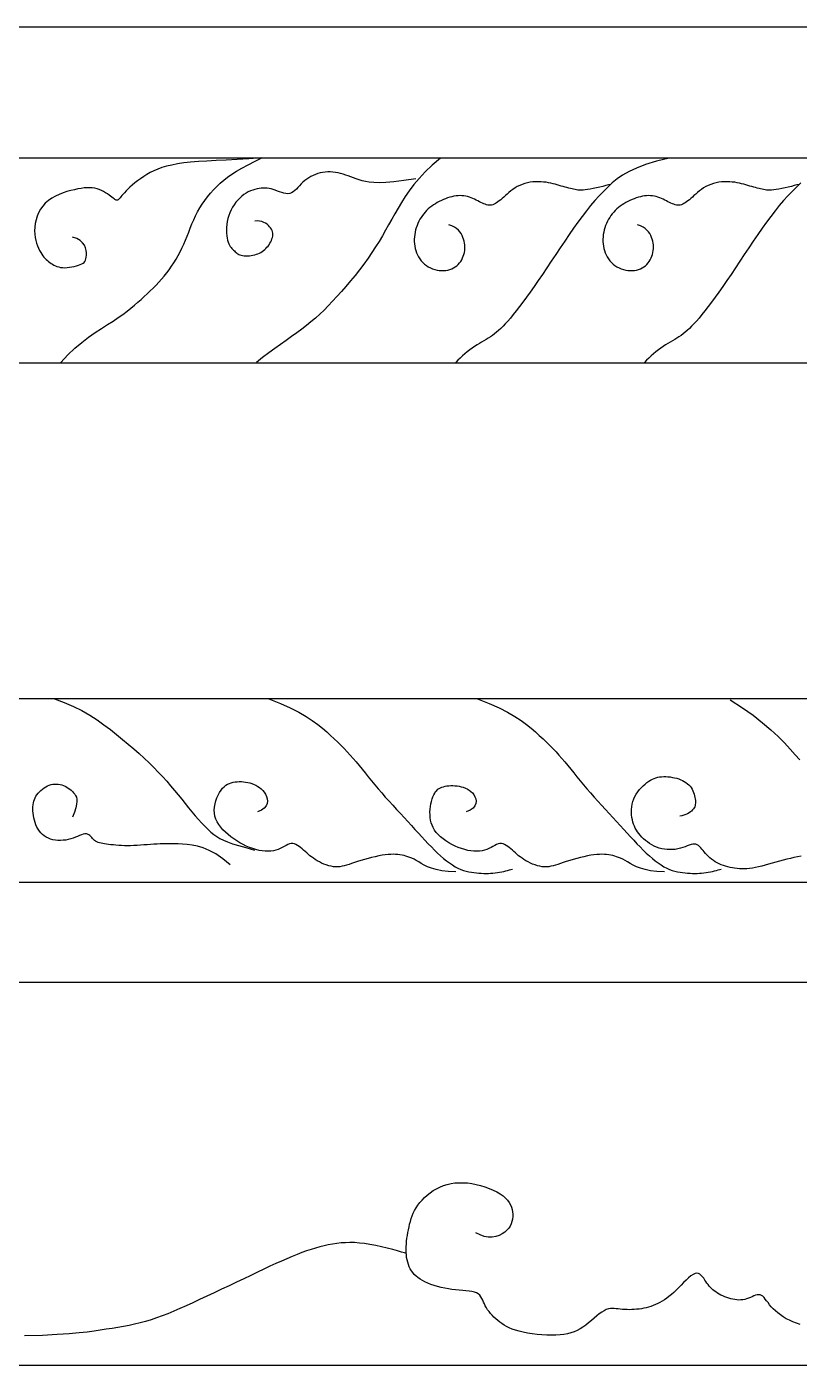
# Model space of a CAD drawing. Extents: x 1487 to 2387, y 1072 to 1421.
# Drawn here: x 1937 to 2138.2, y 1072.3 to 1420.9 of the extents above; entities that cross this region are included whole.
import ezdxf

# ---------------------------------------------------------------- set-up
doc = ezdxf.new("R2010")
doc.units = 0
doc.header["$LTSCALE"] = 100
doc.header["$MEASUREMENT"] = 0
doc.layers.add('4', color=4, linetype='CONTINUOUS')
doc.layers.add('7', color=7, linetype='CONTINUOUS')

msp = doc.modelspace()

# ---------------------------------------------------------------- linework, layer by layer
at = {"layer": '4'}
for p, q in [((1516.87, 1420.91), (2357.22, 1420.91)), ((1516.87, 1386.73), (2357.22, 1386.73)), ((1581.2, 1333.41), (2292.89, 1333.41)), ((1581.2, 1245.9), (2292.89, 1245.9)), ((1530.56, 1198.12), (2343.53, 1198.12)), ((1486.76, 1172.07), (2387.33, 1172.07)), ((1486.76, 1072.26), (2387.33, 1072.26))]:
    msp.add_line(p, q, dxfattribs=at)
for points in [[(2138.38, 1082.91), (2137.42, 1083.21), (2136.5, 1083.56), (2135.62, 1083.96), (2134.79, 1084.39), (2134.01, 1084.86), (2133.28, 1085.36), (2132.6, 1085.87), (2131.98, 1086.41), (2131.41, 1086.95), (2130.9, 1087.49), (2130.45, 1088.03), (2130.04, 1088.56), (2129.67, 1089.05), (2129.33, 1089.5), (2129, 1089.89), (2128.67, 1090.21), (2128.34, 1090.45), (2128, 1090.6), (2127.63, 1090.64), (2127.23, 1090.59), (2126.82, 1090.48), (2126.38, 1090.31), (2125.92, 1090.11), (2125.45, 1089.9), (2124.97, 1089.7), (2124.48, 1089.52), (2123.97, 1089.39), (2123.47, 1089.3), (2122.95, 1089.26), (2122.43, 1089.25), (2121.91, 1089.28), (2121.39, 1089.34), (2120.86, 1089.44), (2120.33, 1089.56), (2119.8, 1089.72), (2119.28, 1089.89), (2118.76, 1090.09), (2118.26, 1090.31), (2117.77, 1090.55), (2117.3, 1090.8), (2116.85, 1091.07), (2116.44, 1091.34), (2116.05, 1091.63), (2115.68, 1091.92), (2115.35, 1092.23), (2115.03, 1092.55), (2114.72, 1092.89), (2114.43, 1093.25), (2114.15, 1093.63), (2113.87, 1094.04), (2113.59, 1094.46), (2113.3, 1094.9), (2113, 1095.3), (2112.67, 1095.67), (2112.33, 1095.95), (2111.94, 1096.15), (2111.52, 1096.22), (2111.05, 1096.14), (2110.53, 1095.9), (2109.96, 1095.52), (2109.36, 1095.02), (2108.73, 1094.44), (2108.08, 1093.8), (2107.42, 1093.13), (2106.76, 1092.46), (2106.12, 1091.81), (2105.48, 1091.21), (2104.87, 1090.67), (2104.26, 1090.17), (2103.67, 1089.72), (2103.08, 1089.31), (2102.49, 1088.94), (2101.91, 1088.61), (2101.32, 1088.31), (2100.73, 1088.04), (2100.14, 1087.8), (2099.54, 1087.59), (2098.93, 1087.4), (2098.32, 1087.24), (2097.7, 1087.11), (2097.08, 1086.99), (2096.46, 1086.9), (2095.82, 1086.83), (2095.19, 1086.78), (2094.56, 1086.75), (2093.94, 1086.73), (2093.33, 1086.74), (2092.73, 1086.76), (2092.15, 1086.79), (2091.59, 1086.85), (2091.05, 1086.91), (2090.53, 1086.98), (2090.02, 1087.03), (2089.52, 1087.04), (2089.01, 1087.01), (2088.48, 1086.92), (2087.94, 1086.74), (2087.37, 1086.47), (2086.76, 1086.09), (2086.12, 1085.63), (2085.46, 1085.09), (2084.77, 1084.52), (2084.06, 1083.92), (2083.33, 1083.32), (2082.6, 1082.74), (2081.85, 1082.2), (2081.09, 1081.73), (2080.32, 1081.32), (2079.53, 1080.97), (2078.7, 1080.68), (2077.82, 1080.45), (2076.89, 1080.28), (2075.89, 1080.16), (2074.82, 1080.09), (2073.66, 1080.08), (2072.44, 1080.11), (2071.19, 1080.18), (2069.93, 1080.3), (2068.67, 1080.46), (2067.46, 1080.65), (2066.31, 1080.87), (2065.24, 1081.12), (2064.28, 1081.39), (2063.42, 1081.69), (2062.64, 1082.02), (2061.95, 1082.36), (2061.31, 1082.73), (2060.73, 1083.11), (2060.18, 1083.51), (2059.67, 1083.93), (2059.17, 1084.36), (2058.69, 1084.81), (2058.23, 1085.27), (2057.8, 1085.74), (2057.4, 1086.22), (2057.03, 1086.71), (2056.71, 1087.21), (2056.42, 1087.71), (2056.18, 1088.22), (2055.96, 1088.72), (2055.75, 1089.21), (2055.53, 1089.68), (2055.28, 1090.11), (2054.98, 1090.5), (2054.61, 1090.84), (2054.15, 1091.12), (2053.59, 1091.33), (2052.94, 1091.48), (2052.2, 1091.59), (2051.4, 1091.67), (2050.55, 1091.74), (2049.64, 1091.8), (2048.71, 1091.88), (2047.76, 1091.98), (2046.81, 1092.12), (2045.86, 1092.3), (2044.92, 1092.51), (2044, 1092.76), (2043.12, 1093.03), (2042.27, 1093.33), (2041.47, 1093.65), (2040.73, 1093.98), (2040.05, 1094.33), (2039.44, 1094.7), (2038.88, 1095.09), (2038.39, 1095.5), (2037.94, 1095.93), (2037.54, 1096.39), (2037.2, 1096.87), (2036.89, 1097.39), (2036.63, 1097.93), (2036.4, 1098.5), (2036.22, 1099.1), (2036.07, 1099.72), (2035.95, 1100.36), (2035.87, 1101.03), (2035.82, 1101.71), (2035.81, 1102.41), (2035.82, 1103.13), (2035.87, 1103.86), (2035.93, 1104.59), (2036.03, 1105.34), (2036.14, 1106.08), (2036.27, 1106.83), (2036.41, 1107.57), (2036.57, 1108.3), (2036.73, 1109.03), (2036.92, 1109.74), (2037.13, 1110.45), (2037.38, 1111.15), (2037.66, 1111.85), (2038, 1112.54), (2038.39, 1113.24), (2038.84, 1113.92), (2039.36, 1114.61), (2039.95, 1115.29), (2040.6, 1115.95), (2041.31, 1116.59), (2042.07, 1117.19), (2042.88, 1117.74), (2043.73, 1118.24), (2044.63, 1118.68), (2045.56, 1119.05), (2046.52, 1119.35), (2047.52, 1119.57), (2048.54, 1119.73), (2049.6, 1119.81), (2050.68, 1119.81), (2051.78, 1119.74), (2052.9, 1119.6), (2054.05, 1119.38), (2055.19, 1119.09), (2056.32, 1118.74), (2057.42, 1118.34), (2058.46, 1117.9), (2059.42, 1117.41), (2060.3, 1116.89), (2061.07, 1116.36), (2061.72, 1115.8), (2062.25, 1115.23), (2062.68, 1114.65), (2063.01, 1114.06), (2063.25, 1113.46), (2063.42, 1112.85), (2063.52, 1112.23), (2063.56, 1111.6), (2063.56, 1110.97), (2063.5, 1110.34), (2063.38, 1109.72), (2063.18, 1109.11), (2062.91, 1108.52), (2062.54, 1107.96), (2062.08, 1107.42), (2061.51, 1106.93), (2060.82, 1106.48), (2060.03, 1106.09), (2059.16, 1105.81), (2058.21, 1105.65), (2057.21, 1105.64), (2056.16, 1105.81), (2055.08, 1106.19), (2053.99, 1106.79)], [(2035.85, 1101.4), (2035.4, 1101.53), (2034.63, 1101.75), (2033.58, 1102.05), (2032.32, 1102.39), (2030.92, 1102.75), (2029.42, 1103.12), (2027.89, 1103.45), (2026.4, 1103.74), (2024.98, 1103.95), (2023.64, 1104.1), (2022.37, 1104.19), (2021.16, 1104.21), (2020, 1104.18), (2018.86, 1104.11), (2017.75, 1103.98), (2016.66, 1103.82), (2015.56, 1103.62), (2014.46, 1103.38), (2013.34, 1103.11), (2012.21, 1102.79), (2011.06, 1102.44), (2009.88, 1102.04), (2008.66, 1101.6), (2007.41, 1101.12), (2006.1, 1100.59), (2004.75, 1100.01), (2003.35, 1099.39), (2001.88, 1098.73), (2000.35, 1098.03), (1998.76, 1097.28), (1997.09, 1096.49), (1995.34, 1095.66), (1993.52, 1094.79), (1991.64, 1093.89), (1989.71, 1092.97), (1987.77, 1092.05), (1985.84, 1091.13), (1983.92, 1090.23), (1982.05, 1089.36), (1980.25, 1088.52), (1978.52, 1087.74), (1976.88, 1087), (1975.29, 1086.32), (1973.76, 1085.69), (1972.28, 1085.1), (1970.82, 1084.57), (1969.39, 1084.09), (1967.97, 1083.66), (1966.55, 1083.28), (1965.12, 1082.94), (1963.68, 1082.64), (1962.23, 1082.36), (1960.76, 1082.11), (1959.26, 1081.87), (1957.74, 1081.64), (1956.17, 1081.4), (1954.55, 1081.16), (1952.75, 1080.91), (1950.64, 1080.67), (1948.08, 1080.44), (1944.95, 1080.23), (1941.11, 1080.04), (1936.42, 1079.88)]]:
    msp.add_lwpolyline(points, dxfattribs=at)
at = {"layer": '7'}
for points in [[(1998.24, 1386.73), (1994.9, 1386.52), (1991.81, 1386.35), (1988.96, 1386.2), (1986.33, 1386.07), (1983.92, 1385.94), (1981.72, 1385.79), (1979.71, 1385.63), (1977.9, 1385.43), (1976.26, 1385.19), (1974.79, 1384.9), (1973.46, 1384.58), (1972.25, 1384.21), (1971.16, 1383.81), (1970.15, 1383.38), (1969.21, 1382.91), (1968.33, 1382.41), (1967.48, 1381.88), (1966.67, 1381.34), (1965.91, 1380.78), (1965.19, 1380.22), (1964.52, 1379.67), (1963.91, 1379.13), (1963.37, 1378.62), (1962.88, 1378.14), (1962.46, 1377.69), (1962.11, 1377.29), (1961.8, 1376.94), (1961.54, 1376.62), (1961.32, 1376.35), (1961.13, 1376.13), (1960.96, 1375.96), (1960.81, 1375.83), (1960.66, 1375.76), (1960.51, 1375.73), (1960.36, 1375.75), (1960.18, 1375.82), (1959.99, 1375.93), (1959.77, 1376.08), (1959.51, 1376.27), (1959.21, 1376.5), (1958.86, 1376.77), (1958.46, 1377.06), (1958.02, 1377.37), (1957.54, 1377.68), (1957.03, 1377.98), (1956.49, 1378.26), (1955.92, 1378.5), (1955.33, 1378.7), (1954.72, 1378.85), (1954.08, 1378.94), (1953.42, 1378.99), (1952.72, 1378.98), (1951.97, 1378.92), (1951.19, 1378.81), (1950.35, 1378.66), (1949.45, 1378.47), (1948.5, 1378.24), (1947.5, 1377.96), (1946.48, 1377.62), (1945.47, 1377.23), (1944.48, 1376.78), (1943.54, 1376.25), (1942.66, 1375.65), (1941.87, 1374.97), (1941.18, 1374.2), (1940.6, 1373.36), (1940.12, 1372.47), (1939.74, 1371.54), (1939.45, 1370.58), (1939.25, 1369.63), (1939.13, 1368.68), (1939.09, 1367.76), (1939.13, 1366.88), (1939.23, 1366.05), (1939.39, 1365.26), (1939.59, 1364.52), (1939.83, 1363.84), (1940.1, 1363.21), (1940.38, 1362.64), (1940.66, 1362.12), (1940.95, 1361.66), (1941.24, 1361.25), (1941.52, 1360.89), (1941.81, 1360.57), (1942.11, 1360.27), (1942.41, 1360.01), (1942.72, 1359.76), (1943.04, 1359.51), (1943.37, 1359.28), (1943.72, 1359.05), (1944.09, 1358.84), (1944.48, 1358.65), (1944.9, 1358.48), (1945.36, 1358.34), (1945.85, 1358.24), (1946.38, 1358.18), (1946.95, 1358.16), (1947.55, 1358.19), (1948.16, 1358.26), (1948.78, 1358.35), (1949.38, 1358.47), (1949.95, 1358.62), (1950.48, 1358.78), (1950.95, 1358.95), (1951.36, 1359.13), (1951.69, 1359.32), (1951.97, 1359.55), (1952.18, 1359.81), (1952.35, 1360.11), (1952.46, 1360.48), (1952.54, 1360.91), (1952.57, 1361.42), (1952.57, 1362.01), (1952.5, 1362.65), (1952.34, 1363.33), (1952.04, 1364), (1951.58, 1364.65), (1950.93, 1365.23), (1950.05, 1365.72), (1948.92, 1366.09)], [(1945.91, 1333.45), (1947.72, 1335.43), (1949.55, 1337.17), (1951.36, 1338.7), (1953.14, 1340.06), (1954.86, 1341.26), (1956.52, 1342.35), (1958.08, 1343.34), (1959.52, 1344.26), (1960.84, 1345.15), (1962.05, 1346), (1963.15, 1346.82), (1964.16, 1347.61), (1965.1, 1348.39), (1965.98, 1349.15), (1966.81, 1349.9), (1967.62, 1350.64), (1968.42, 1351.37), (1969.2, 1352.11), (1969.97, 1352.86), (1970.71, 1353.61), (1971.44, 1354.37), (1972.15, 1355.15), (1972.84, 1355.95), (1973.5, 1356.78), (1974.14, 1357.63), (1974.76, 1358.51), (1975.35, 1359.41), (1975.91, 1360.34), (1976.45, 1361.3), (1976.96, 1362.27), (1977.45, 1363.27), (1977.91, 1364.29), (1978.35, 1365.32), (1978.78, 1366.37), (1979.2, 1367.43), (1979.62, 1368.49), (1980.05, 1369.56), (1980.51, 1370.61), (1980.99, 1371.66), (1981.52, 1372.7), (1982.1, 1373.71), (1982.72, 1374.71), (1983.39, 1375.68), (1984.11, 1376.63), (1984.87, 1377.55), (1985.68, 1378.45), (1986.52, 1379.31), (1987.4, 1380.14), (1988.33, 1380.94), (1989.33, 1381.72), (1990.43, 1382.5), (1991.66, 1383.29), (1993.07, 1384.11), (1994.67, 1384.98), (1996.52, 1385.91), (1998.24, 1386.73)], [(2044.73, 1386.71), (2042.62, 1384.88), (2040.79, 1383.12), (2039.21, 1381.42), (2037.83, 1379.79), (2036.63, 1378.21), (2035.56, 1376.67), (2034.61, 1375.16), (2033.72, 1373.68), (2032.88, 1372.22), (2032.07, 1370.77), (2031.26, 1369.33), (2030.45, 1367.89), (2029.63, 1366.45), (2028.78, 1365.01), (2027.88, 1363.55), (2026.92, 1362.08), (2025.9, 1360.6), (2024.82, 1359.11), (2023.69, 1357.62), (2022.53, 1356.15), (2021.34, 1354.7), (2020.15, 1353.29), (2018.97, 1351.94), (2017.8, 1350.64), (2016.66, 1349.41), (2015.55, 1348.24), (2014.44, 1347.13), (2013.32, 1346.07), (2012.2, 1345.04), (2011.04, 1344.05), (2009.85, 1343.07), (2008.62, 1342.11), (2007.32, 1341.15), (2005.97, 1340.19), (2004.56, 1339.2), (2003.11, 1338.17), (2001.6, 1337.1), (2000.05, 1335.96), (1998.46, 1334.75), (1996.82, 1333.45)], [(2104.3, 1386.7), (2100.98, 1385.87), (2098.17, 1385.01), (2095.82, 1384.12), (2093.85, 1383.21), (2092.18, 1382.26), (2090.75, 1381.27), (2089.49, 1380.24), (2088.32, 1379.16), (2087.18, 1378.03), (2086.06, 1376.85), (2084.96, 1375.62), (2083.86, 1374.32), (2082.76, 1372.95), (2081.66, 1371.52), (2080.54, 1370.02), (2079.41, 1368.45), (2078.26, 1366.8), (2077.1, 1365.09), (2075.93, 1363.34), (2074.76, 1361.58), (2073.59, 1359.83), (2072.45, 1358.1), (2071.32, 1356.41), (2070.23, 1354.8), (2069.17, 1353.26), (2068.15, 1351.82), (2067.17, 1350.46), (2066.24, 1349.2), (2065.35, 1348.02), (2064.51, 1346.94), (2063.72, 1345.95), (2062.98, 1345.05), (2062.29, 1344.25), (2061.64, 1343.53), (2061.04, 1342.88), (2060.46, 1342.31), (2059.91, 1341.79), (2059.37, 1341.33), (2058.83, 1340.9), (2058.3, 1340.51), (2057.76, 1340.15), (2057.2, 1339.8), (2056.64, 1339.47), (2056.06, 1339.13), (2055.48, 1338.79), (2054.88, 1338.44), (2054.28, 1338.06), (2053.65, 1337.66), (2053.02, 1337.22), (2052.39, 1336.75), (2051.75, 1336.25), (2051.12, 1335.73), (2050.5, 1335.18), (2049.9, 1334.62), (2049.32, 1334.03), (2048.78, 1333.44)], [(2038.32, 1381.31), (2035.22, 1380.86), (2032.64, 1380.55), (2030.53, 1380.37), (2028.8, 1380.3), (2027.39, 1380.33), (2026.23, 1380.43), (2025.26, 1380.59), (2024.4, 1380.79), (2023.6, 1381.02), (2022.85, 1381.27), (2022.13, 1381.53), (2021.43, 1381.79), (2020.75, 1382.05), (2020.09, 1382.29), (2019.43, 1382.52), (2018.77, 1382.71), (2018.1, 1382.87), (2017.43, 1382.98), (2016.75, 1383.06), (2016.07, 1383.1), (2015.4, 1383.1), (2014.73, 1383.06), (2014.07, 1382.97), (2013.43, 1382.84), (2012.8, 1382.67), (2012.18, 1382.46), (2011.59, 1382.2), (2011.01, 1381.91), (2010.46, 1381.59), (2009.93, 1381.22), (2009.43, 1380.83), (2008.95, 1380.41), (2008.5, 1379.96), (2008.07, 1379.5), (2007.65, 1379.04), (2007.24, 1378.61), (2006.83, 1378.22), (2006.41, 1377.89), (2005.97, 1377.63), (2005.51, 1377.47), (2005.02, 1377.41), (2004.5, 1377.44), (2003.97, 1377.54), (2003.42, 1377.7), (2002.86, 1377.89), (2002.3, 1378.1), (2001.75, 1378.31), (2001.2, 1378.5), (2000.67, 1378.66), (2000.15, 1378.78), (1999.63, 1378.86), (1999.12, 1378.9), (1998.61, 1378.91), (1998.09, 1378.88), (1997.57, 1378.81), (1997.02, 1378.7), (1996.46, 1378.56), (1995.89, 1378.38), (1995.31, 1378.15), (1994.73, 1377.88), (1994.15, 1377.56), (1993.58, 1377.19), (1993.02, 1376.77), (1992.48, 1376.3), (1991.97, 1375.77), (1991.48, 1375.2), (1991.03, 1374.57), (1990.62, 1373.91), (1990.24, 1373.21), (1989.92, 1372.48), (1989.63, 1371.73), (1989.41, 1370.96), (1989.23, 1370.18), (1989.11, 1369.4), (1989.04, 1368.63), (1989.02, 1367.87), (1989.04, 1367.15), (1989.09, 1366.48), (1989.18, 1365.85), (1989.31, 1365.29), (1989.46, 1364.8), (1989.63, 1364.38), (1989.83, 1364.01), (1990.03, 1363.69), (1990.25, 1363.41), (1990.47, 1363.16), (1990.69, 1362.93), (1990.91, 1362.72), (1991.12, 1362.51), (1991.33, 1362.3), (1991.54, 1362.11), (1991.76, 1361.93), (1992, 1361.76), (1992.26, 1361.61), (1992.55, 1361.48), (1992.88, 1361.38), (1993.25, 1361.31), (1993.66, 1361.26), (1994.09, 1361.24), (1994.55, 1361.25), (1995.01, 1361.28), (1995.48, 1361.34), (1995.94, 1361.42), (1996.39, 1361.52), (1996.82, 1361.64), (1997.22, 1361.79), (1997.61, 1361.96), (1997.98, 1362.15), (1998.33, 1362.36), (1998.67, 1362.6), (1998.99, 1362.86), (1999.3, 1363.15), (1999.59, 1363.46), (1999.87, 1363.8), (2000.13, 1364.15), (2000.36, 1364.51), (2000.57, 1364.89), (2000.75, 1365.26), (2000.89, 1365.64), (2001, 1366.02), (2001.07, 1366.39), (2001.09, 1366.76), (2001.07, 1367.12), (2001.01, 1367.47), (2000.9, 1367.82), (2000.74, 1368.16), (2000.54, 1368.5), (2000.28, 1368.83), (1999.97, 1369.15), (1999.61, 1369.45), (1999.21, 1369.72), (1998.75, 1369.96), (1998.24, 1370.15), (1997.68, 1370.27), (1997.08, 1370.32), (1996.42, 1370.29)], [(2089.06, 1379.84), (2088.47, 1379.7), (2087.78, 1379.53), (2087.02, 1379.34), (2086.21, 1379.15), (2085.38, 1378.96), (2084.56, 1378.79), (2083.77, 1378.63), (2083.05, 1378.51), (2082.42, 1378.42), (2081.87, 1378.37), (2081.38, 1378.35), (2080.94, 1378.36), (2080.54, 1378.39), (2080.16, 1378.44), (2079.79, 1378.51), (2079.41, 1378.59), (2079.01, 1378.69), (2078.59, 1378.79), (2078.15, 1378.9), (2077.7, 1379.01), (2077.22, 1379.14), (2076.73, 1379.27), (2076.22, 1379.41), (2075.7, 1379.56), (2075.17, 1379.71), (2074.62, 1379.87), (2074.06, 1380.02), (2073.48, 1380.16), (2072.88, 1380.28), (2072.27, 1380.39), (2071.62, 1380.47), (2070.96, 1380.53), (2070.27, 1380.55), (2069.57, 1380.53), (2068.85, 1380.48), (2068.13, 1380.39), (2067.42, 1380.25), (2066.72, 1380.08), (2066.04, 1379.86), (2065.38, 1379.59), (2064.76, 1379.28), (2064.17, 1378.94), (2063.61, 1378.56), (2063.08, 1378.16), (2062.58, 1377.76), (2062.11, 1377.35), (2061.66, 1376.94), (2061.24, 1376.56), (2060.84, 1376.19), (2060.45, 1375.86), (2060.08, 1375.55), (2059.73, 1375.28), (2059.39, 1375.04), (2059.05, 1374.84), (2058.73, 1374.68), (2058.4, 1374.55), (2058.07, 1374.48), (2057.75, 1374.44), (2057.41, 1374.44), (2057.08, 1374.48), (2056.74, 1374.55), (2056.39, 1374.66), (2056.03, 1374.79), (2055.66, 1374.96), (2055.28, 1375.14), (2054.88, 1375.35), (2054.48, 1375.56), (2054.06, 1375.78), (2053.63, 1376), (2053.19, 1376.2), (2052.74, 1376.39), (2052.29, 1376.56), (2051.82, 1376.69), (2051.34, 1376.79), (2050.85, 1376.87), (2050.36, 1376.91), (2049.85, 1376.92), (2049.33, 1376.89), (2048.81, 1376.84), (2048.28, 1376.76), (2047.73, 1376.64), (2047.18, 1376.5), (2046.63, 1376.32), (2046.08, 1376.13), (2045.53, 1375.91), (2044.99, 1375.66), (2044.45, 1375.4), (2043.93, 1375.12), (2043.43, 1374.83), (2042.94, 1374.51), (2042.47, 1374.18), (2042.01, 1373.83), (2041.58, 1373.46), (2041.16, 1373.07), (2040.77, 1372.66), (2040.39, 1372.22), (2040.04, 1371.76), (2039.71, 1371.27), (2039.41, 1370.76), (2039.13, 1370.24), (2038.87, 1369.69), (2038.65, 1369.13), (2038.45, 1368.56), (2038.29, 1367.98), (2038.15, 1367.39), (2038.05, 1366.79), (2037.98, 1366.18), (2037.95, 1365.58), (2037.95, 1364.97), (2037.99, 1364.37), (2038.07, 1363.77), (2038.19, 1363.17), (2038.35, 1362.59), (2038.54, 1362.02), (2038.78, 1361.47), (2039.06, 1360.94), (2039.39, 1360.43), (2039.75, 1359.95), (2040.15, 1359.51), (2040.59, 1359.1), (2041.08, 1358.73), (2041.59, 1358.41), (2042.14, 1358.13), (2042.7, 1357.89), (2043.28, 1357.7), (2043.87, 1357.55), (2044.45, 1357.45), (2045.04, 1357.4), (2045.61, 1357.4), (2046.16, 1357.45), (2046.7, 1357.54), (2047.21, 1357.68), (2047.7, 1357.87), (2048.17, 1358.09), (2048.61, 1358.36), (2049.01, 1358.67), (2049.38, 1359.01), (2049.72, 1359.39), (2050.02, 1359.79), (2050.28, 1360.22), (2050.51, 1360.68), (2050.71, 1361.14), (2050.86, 1361.62), (2050.98, 1362.11), (2051.06, 1362.6), (2051.11, 1363.09), (2051.11, 1363.58), (2051.08, 1364.08), (2051.02, 1364.57), (2050.91, 1365.07), (2050.77, 1365.57), (2050.6, 1366.06), (2050.38, 1366.55), (2050.12, 1367.04), (2049.81, 1367.5), (2049.42, 1367.94), (2048.95, 1368.35), (2048.4, 1368.71), (2047.74, 1369.02), (2046.97, 1369.28)], [(2138.16, 1379.84), (2137.58, 1379.7), (2136.89, 1379.53), (2136.13, 1379.34), (2135.32, 1379.15), (2134.49, 1378.96), (2133.67, 1378.79), (2132.88, 1378.63), (2132.16, 1378.51), (2131.53, 1378.42), (2130.98, 1378.37), (2130.49, 1378.35), (2130.05, 1378.36), (2129.65, 1378.39), (2129.27, 1378.44), (2128.9, 1378.51), (2128.52, 1378.59), (2128.12, 1378.69), (2127.7, 1378.79), (2127.26, 1378.9), (2126.81, 1379.01), (2126.33, 1379.14), (2125.84, 1379.27), (2125.33, 1379.41), (2124.81, 1379.56), (2124.28, 1379.71), (2123.73, 1379.87), (2123.17, 1380.02), (2122.59, 1380.16), (2121.99, 1380.28), (2121.37, 1380.39), (2120.73, 1380.47), (2120.07, 1380.53), (2119.38, 1380.55), (2118.68, 1380.53), (2117.96, 1380.48), (2117.24, 1380.39), (2116.53, 1380.25), (2115.83, 1380.08), (2115.15, 1379.86), (2114.49, 1379.59), (2113.87, 1379.28), (2113.28, 1378.94), (2112.72, 1378.56), (2112.19, 1378.16), (2111.69, 1377.76), (2111.22, 1377.35), (2110.77, 1376.94), (2110.35, 1376.56), (2109.94, 1376.19), (2109.56, 1375.86), (2109.19, 1375.55), (2108.84, 1375.28), (2108.5, 1375.04), (2108.16, 1374.84), (2107.83, 1374.68), (2107.51, 1374.55), (2107.18, 1374.48), (2106.85, 1374.44), (2106.52, 1374.44), (2106.19, 1374.48), (2105.85, 1374.55), (2105.5, 1374.66), (2105.14, 1374.79), (2104.77, 1374.96), (2104.39, 1375.14), (2103.99, 1375.35), (2103.59, 1375.56), (2103.17, 1375.78), (2102.74, 1376), (2102.3, 1376.2), (2101.85, 1376.39), (2101.39, 1376.56), (2100.93, 1376.69), (2100.45, 1376.79), (2099.96, 1376.87), (2099.47, 1376.91), (2098.96, 1376.92), (2098.44, 1376.89), (2097.92, 1376.84), (2097.39, 1376.76), (2096.84, 1376.64), (2096.29, 1376.5), (2095.74, 1376.32), (2095.19, 1376.13), (2094.64, 1375.91), (2094.1, 1375.66), (2093.56, 1375.4), (2093.04, 1375.12), (2092.54, 1374.83), (2092.05, 1374.51), (2091.58, 1374.18), (2091.12, 1373.83), (2090.69, 1373.46), (2090.27, 1373.07), (2089.88, 1372.66), (2089.5, 1372.22), (2089.15, 1371.76), (2088.82, 1371.27), (2088.52, 1370.76), (2088.24, 1370.24), (2087.98, 1369.69), (2087.76, 1369.13), (2087.56, 1368.56), (2087.4, 1367.98), (2087.26, 1367.39), (2087.16, 1366.79), (2087.09, 1366.18), (2087.06, 1365.58), (2087.06, 1364.97), (2087.1, 1364.37), (2087.18, 1363.77), (2087.3, 1363.17), (2087.45, 1362.59), (2087.65, 1362.02), (2087.89, 1361.47), (2088.17, 1360.94), (2088.49, 1360.43), (2088.86, 1359.95), (2089.26, 1359.51), (2089.7, 1359.1), (2090.18, 1358.73), (2090.7, 1358.41), (2091.25, 1358.13), (2091.81, 1357.89), (2092.39, 1357.7), (2092.98, 1357.55), (2093.56, 1357.45), (2094.15, 1357.4), (2094.71, 1357.4), (2095.27, 1357.45), (2095.81, 1357.54), (2096.32, 1357.68), (2096.81, 1357.87), (2097.28, 1358.09), (2097.72, 1358.36), (2098.12, 1358.67), (2098.49, 1359.01), (2098.83, 1359.39), (2099.13, 1359.79), (2099.39, 1360.22), (2099.62, 1360.68), (2099.82, 1361.14), (2099.97, 1361.62), (2100.09, 1362.11), (2100.17, 1362.6), (2100.22, 1363.09), (2100.22, 1363.58), (2100.19, 1364.08), (2100.13, 1364.57), (2100.02, 1365.07), (2099.88, 1365.57), (2099.71, 1366.06), (2099.49, 1366.55), (2099.23, 1367.04), (2098.91, 1367.5), (2098.53, 1367.94), (2098.06, 1368.35), (2097.51, 1368.71), (2096.85, 1369.02), (2096.08, 1369.28)], [(2138.59, 1380.24), (2137.42, 1379.16), (2136.29, 1378.03), (2135.17, 1376.85), (2134.07, 1375.62), (2132.97, 1374.32), (2131.87, 1372.95), (2130.77, 1371.52), (2129.65, 1370.02), (2128.52, 1368.45), (2127.37, 1366.8), (2126.21, 1365.09), (2125.04, 1363.34), (2123.87, 1361.58), (2122.7, 1359.83), (2121.55, 1358.1), (2120.43, 1356.41), (2119.33, 1354.8), (2118.28, 1353.26), (2117.26, 1351.82), (2116.28, 1350.46), (2115.35, 1349.2), (2114.46, 1348.02), (2113.62, 1346.94), (2112.83, 1345.95), (2112.09, 1345.05), (2111.4, 1344.25), (2110.75, 1343.53), (2110.15, 1342.88), (2109.57, 1342.31), (2109.02, 1341.79), (2108.48, 1341.33), (2107.94, 1340.9), (2107.41, 1340.51), (2106.86, 1340.15), (2106.31, 1339.8), (2105.75, 1339.47), (2105.17, 1339.13), (2104.59, 1338.79), (2103.99, 1338.44), (2103.38, 1338.06), (2102.76, 1337.66), (2102.13, 1337.22), (2101.49, 1336.75), (2100.86, 1336.25), (2100.23, 1335.73), (2099.61, 1335.18), (2099.01, 1334.62), (2098.43, 1334.03), (2097.89, 1333.44)], [(1944.22, 1245.82), (1946.82, 1244.91), (1949.21, 1243.89), (1951.42, 1242.79), (1953.46, 1241.61), (1955.35, 1240.37), (1957.13, 1239.11), (1958.81, 1237.83), (1960.41, 1236.55), (1961.95, 1235.28), (1963.44, 1234.04), (1964.88, 1232.81), (1966.27, 1231.59), (1967.6, 1230.38), (1968.88, 1229.18), (1970.1, 1227.98), (1971.28, 1226.78), (1972.4, 1225.58), (1973.47, 1224.38), (1974.5, 1223.18), (1975.49, 1222), (1976.45, 1220.83), (1977.38, 1219.68), (1978.28, 1218.56), (1979.17, 1217.47), (1980.04, 1216.41), (1980.89, 1215.4), (1981.73, 1214.43), (1982.56, 1213.52), (1983.38, 1212.66), (1984.18, 1211.88), (1984.97, 1211.16), (1985.75, 1210.53), (1986.53, 1209.97), (1987.34, 1209.48), (1988.26, 1209.02), (1989.33, 1208.58), (1990.62, 1208.12), (1992.17, 1207.63), (1994.05, 1207.09), (1996.3, 1206.46)], [(2000.07, 1245.81), (2003.07, 1244.64), (2005.65, 1243.48), (2007.87, 1242.36), (2009.76, 1241.26), (2011.39, 1240.19), (2012.79, 1239.16), (2014.02, 1238.17), (2015.13, 1237.22), (2016.15, 1236.3), (2017.11, 1235.42), (2018.02, 1234.57), (2018.88, 1233.72), (2019.7, 1232.89), (2020.49, 1232.05), (2021.27, 1231.19), (2022.03, 1230.32), (2022.8, 1229.41), (2023.57, 1228.47), (2024.35, 1227.51), (2025.14, 1226.53), (2025.95, 1225.52), (2026.78, 1224.49), (2027.64, 1223.45), (2028.53, 1222.4), (2029.45, 1221.33), (2030.4, 1220.26), (2031.37, 1219.19), (2032.35, 1218.11), (2033.34, 1217.04), (2034.33, 1215.97), (2035.3, 1214.92), (2036.26, 1213.88), (2037.2, 1212.85), (2038.11, 1211.85), (2039, 1210.87), (2039.88, 1209.92), (2040.73, 1209), (2041.57, 1208.11), (2042.39, 1207.26), (2043.21, 1206.45), (2044.01, 1205.68), (2044.8, 1204.95), (2045.58, 1204.28), (2046.35, 1203.65), (2047.11, 1203.09), (2047.86, 1202.57), (2048.59, 1202.12), (2049.32, 1201.74), (2050.04, 1201.42), (2050.74, 1201.15), (2051.44, 1200.95), (2052.12, 1200.78), (2052.8, 1200.66), (2053.46, 1200.57), (2054.11, 1200.5), (2054.76, 1200.45), (2055.39, 1200.42), (2056.01, 1200.39), (2056.62, 1200.38), (2057.23, 1200.38), (2057.82, 1200.4), (2058.41, 1200.44), (2058.99, 1200.49), (2059.57, 1200.57), (2060.14, 1200.66), (2060.7, 1200.77), (2061.24, 1200.89), (2061.75, 1201.02), (2062.24, 1201.15), (2062.7, 1201.27), (2063.11, 1201.38), (2063.47, 1201.47)], [(2054.42, 1245.81), (2057.42, 1244.64), (2060, 1243.48), (2062.22, 1242.36), (2064.11, 1241.26), (2065.74, 1240.19), (2067.14, 1239.16), (2068.37, 1238.17), (2069.48, 1237.22), (2070.5, 1236.3), (2071.46, 1235.42), (2072.37, 1234.57), (2073.23, 1233.72), (2074.05, 1232.89), (2074.84, 1232.05), (2075.62, 1231.19), (2076.38, 1230.32), (2077.15, 1229.41), (2077.92, 1228.47), (2078.69, 1227.51), (2079.49, 1226.53), (2080.3, 1225.52), (2081.13, 1224.49), (2081.98, 1223.45), (2082.87, 1222.4), (2083.8, 1221.33), (2084.75, 1220.26), (2085.72, 1219.19), (2086.7, 1218.11), (2087.69, 1217.04), (2088.67, 1215.97), (2089.65, 1214.92), (2090.61, 1213.88), (2091.55, 1212.85), (2092.46, 1211.85), (2093.35, 1210.87), (2094.22, 1209.92), (2095.08, 1209), (2095.92, 1208.11), (2096.74, 1207.26), (2097.56, 1206.45), (2098.36, 1205.68), (2099.15, 1204.95), (2099.93, 1204.28), (2100.7, 1203.65), (2101.46, 1203.09), (2102.2, 1202.57), (2102.94, 1202.12), (2103.67, 1201.74), (2104.39, 1201.42), (2105.09, 1201.15), (2105.79, 1200.95), (2106.47, 1200.78), (2107.15, 1200.66), (2107.81, 1200.57), (2108.46, 1200.5), (2109.1, 1200.45), (2109.74, 1200.42), (2110.36, 1200.39), (2110.97, 1200.38), (2111.57, 1200.38), (2112.17, 1200.4), (2112.76, 1200.44), (2113.34, 1200.49), (2113.92, 1200.57), (2114.49, 1200.66), (2115.04, 1200.77), (2115.59, 1200.89), (2116.1, 1201.02), (2116.59, 1201.15), (2117.05, 1201.27), (2117.46, 1201.38), (2117.82, 1201.47)], [(2120.19, 1245.56), (2123.38, 1243.53), (2126.18, 1241.56), (2128.63, 1239.64), (2130.78, 1237.8), (2132.67, 1236.03), (2134.33, 1234.35), (2135.81, 1232.77), (2137.14, 1231.3), (2138.36, 1229.93)], [(2048.75, 1200.79), (2046.79, 1200.86), (2045.1, 1201.06), (2043.67, 1201.35), (2042.45, 1201.71), (2041.42, 1202.12), (2040.54, 1202.56), (2039.77, 1202.99), (2039.09, 1203.4), (2038.47, 1203.75), (2037.88, 1204.06), (2037.32, 1204.32), (2036.8, 1204.55), (2036.28, 1204.73), (2035.78, 1204.89), (2035.27, 1205.02), (2034.75, 1205.13), (2034.22, 1205.22), (2033.66, 1205.29), (2033.08, 1205.33), (2032.46, 1205.35), (2031.8, 1205.34), (2031.1, 1205.29), (2030.35, 1205.21), (2029.54, 1205.09), (2028.68, 1204.93), (2027.78, 1204.73), (2026.84, 1204.51), (2025.9, 1204.26), (2024.97, 1204), (2024.06, 1203.73), (2023.19, 1203.47), (2022.37, 1203.21), (2021.63, 1202.96), (2020.95, 1202.73), (2020.32, 1202.53), (2019.72, 1202.36), (2019.15, 1202.22), (2018.59, 1202.13), (2018.04, 1202.07), (2017.47, 1202.08), (2016.88, 1202.13), (2016.27, 1202.24), (2015.65, 1202.39), (2015.03, 1202.58), (2014.41, 1202.81), (2013.81, 1203.07), (2013.23, 1203.36), (2012.67, 1203.66), (2012.15, 1203.98), (2011.66, 1204.31), (2011.2, 1204.65), (2010.76, 1204.99), (2010.33, 1205.35), (2009.92, 1205.7), (2009.52, 1206.06), (2009.13, 1206.41), (2008.73, 1206.76), (2008.33, 1207.1), (2007.93, 1207.4), (2007.53, 1207.67), (2007.13, 1207.9), (2006.72, 1208.06), (2006.3, 1208.14), (2005.88, 1208.15), (2005.45, 1208.06), (2005.01, 1207.9), (2004.55, 1207.68), (2004.08, 1207.42), (2003.58, 1207.15), (2003.05, 1206.87), (2002.48, 1206.62), (2001.88, 1206.41), (2001.24, 1206.26), (2000.55, 1206.16), (1999.84, 1206.13), (1999.09, 1206.15), (1998.32, 1206.23), (1997.52, 1206.37), (1996.71, 1206.57), (1995.88, 1206.83), (1995.04, 1207.14), (1994.2, 1207.5), (1993.36, 1207.91), (1992.53, 1208.36), (1991.71, 1208.86), (1990.92, 1209.38), (1990.16, 1209.94), (1989.44, 1210.52), (1988.76, 1211.13), (1988.13, 1211.76), (1987.56, 1212.41), (1987.06, 1213.08), (1986.64, 1213.78), (1986.3, 1214.5), (1986.05, 1215.25), (1985.91, 1216.03), (1985.87, 1216.84), (1985.92, 1217.65), (1986.06, 1218.47), (1986.27, 1219.27), (1986.55, 1220.04), (1986.87, 1220.77), (1987.23, 1221.44), (1987.62, 1222.03), (1988.02, 1222.54), (1988.44, 1222.96), (1988.87, 1223.32), (1989.32, 1223.6), (1989.79, 1223.83), (1990.27, 1224), (1990.77, 1224.13), (1991.28, 1224.22), (1991.81, 1224.27), (1992.36, 1224.29), (1992.91, 1224.28), (1993.47, 1224.24), (1994.03, 1224.17), (1994.59, 1224.07), (1995.14, 1223.93), (1995.68, 1223.76), (1996.21, 1223.56), (1996.71, 1223.33), (1997.2, 1223.05), (1997.65, 1222.74), (1998.08, 1222.38), (1998.48, 1221.97), (1998.84, 1221.51), (1999.16, 1221), (1999.43, 1220.44), (1999.62, 1219.84), (1999.7, 1219.22), (1999.63, 1218.59), (1999.37, 1217.98), (1998.89, 1217.4), (1998.15, 1216.87), (1997.12, 1216.4)], [(2138.68, 1204.85), (2137.74, 1204.69), (2136.8, 1204.5), (2135.86, 1204.29), (2134.92, 1204.06), (2133.97, 1203.82), (2133.02, 1203.56), (2132.07, 1203.29), (2131.13, 1203.02), (2130.21, 1202.76), (2129.3, 1202.51), (2128.42, 1202.27), (2127.57, 1202.07), (2126.76, 1201.89), (2125.99, 1201.76), (2125.25, 1201.66), (2124.55, 1201.59), (2123.88, 1201.56), (2123.23, 1201.56), (2122.59, 1201.58), (2121.97, 1201.63), (2121.36, 1201.71), (2120.76, 1201.8), (2120.16, 1201.92), (2119.56, 1202.06), (2118.98, 1202.22), (2118.41, 1202.41), (2117.85, 1202.63), (2117.32, 1202.87), (2116.8, 1203.14), (2116.3, 1203.43), (2115.82, 1203.75), (2115.37, 1204.1), (2114.93, 1204.45), (2114.52, 1204.82), (2114.14, 1205.2), (2113.78, 1205.58), (2113.44, 1205.97), (2113.12, 1206.34), (2112.82, 1206.71), (2112.53, 1207.05), (2112.24, 1207.35), (2111.94, 1207.61), (2111.63, 1207.81), (2111.29, 1207.95), (2110.91, 1208), (2110.49, 1207.97), (2110.03, 1207.88), (2109.54, 1207.72), (2109.01, 1207.54), (2108.44, 1207.33), (2107.85, 1207.12), (2107.22, 1206.92), (2106.57, 1206.76), (2105.89, 1206.64), (2105.2, 1206.57), (2104.49, 1206.56), (2103.78, 1206.59), (2103.07, 1206.67), (2102.37, 1206.8), (2101.68, 1206.98), (2101.02, 1207.21), (2100.38, 1207.49), (2099.78, 1207.81), (2099.2, 1208.17), (2098.65, 1208.56), (2098.14, 1208.97), (2097.66, 1209.4), (2097.21, 1209.85), (2096.79, 1210.3), (2096.41, 1210.75), (2096.07, 1211.21), (2095.76, 1211.68), (2095.49, 1212.16), (2095.24, 1212.67), (2095.04, 1213.19), (2094.86, 1213.75), (2094.72, 1214.34), (2094.61, 1214.96), (2094.53, 1215.62), (2094.5, 1216.3), (2094.51, 1216.99), (2094.57, 1217.7), (2094.69, 1218.4), (2094.86, 1219.09), (2095.09, 1219.77), (2095.4, 1220.42), (2095.75, 1221.04), (2096.16, 1221.63), (2096.6, 1222.19), (2097.07, 1222.71), (2097.55, 1223.2), (2098.04, 1223.63), (2098.53, 1224.03), (2099, 1224.37), (2099.47, 1224.66), (2099.93, 1224.92), (2100.39, 1225.12), (2100.86, 1225.29), (2101.34, 1225.42), (2101.83, 1225.51), (2102.34, 1225.57), (2102.88, 1225.6), (2103.43, 1225.59), (2104, 1225.56), (2104.57, 1225.5), (2105.14, 1225.4), (2105.71, 1225.29), (2106.26, 1225.14), (2106.79, 1224.97), (2107.31, 1224.77), (2107.79, 1224.55), (2108.25, 1224.31), (2108.67, 1224.04), (2109.07, 1223.74), (2109.43, 1223.42), (2109.75, 1223.08), (2110.04, 1222.71), (2110.29, 1222.31), (2110.5, 1221.9), (2110.68, 1221.48), (2110.83, 1221.05), (2110.94, 1220.62), (2111.03, 1220.19), (2111.1, 1219.78), (2111.14, 1219.39), (2111.15, 1219.02), (2111.15, 1218.67), (2111.11, 1218.34), (2111.05, 1218.03), (2110.95, 1217.73), (2110.81, 1217.45), (2110.64, 1217.17), (2110.42, 1216.9), (2110.15, 1216.63), (2109.85, 1216.38), (2109.49, 1216.13), (2109.09, 1215.91), (2108.65, 1215.7), (2108.16, 1215.53), (2107.63, 1215.38), (2107.06, 1215.28)], [(1989.96, 1202.61), (1988.06, 1204.2), (1986.26, 1205.43), (1984.57, 1206.36), (1982.98, 1207.02), (1981.48, 1207.47), (1980.09, 1207.75), (1978.79, 1207.91), (1977.58, 1208), (1976.46, 1208.06), (1975.43, 1208.1), (1974.45, 1208.11), (1973.53, 1208.11), (1972.65, 1208.09), (1971.79, 1208.06), (1970.95, 1208.02), (1970.11, 1207.97), (1969.25, 1207.91), (1968.39, 1207.84), (1967.52, 1207.78), (1966.65, 1207.72), (1965.79, 1207.67), (1964.93, 1207.63), (1964.09, 1207.6), (1963.28, 1207.59), (1962.48, 1207.6), (1961.71, 1207.63), (1960.98, 1207.67), (1960.27, 1207.73), (1959.6, 1207.79), (1958.96, 1207.86), (1958.36, 1207.93), (1957.8, 1208), (1957.29, 1208.07), (1956.81, 1208.15), (1956.37, 1208.23), (1955.97, 1208.32), (1955.6, 1208.43), (1955.26, 1208.57), (1954.95, 1208.74), (1954.67, 1208.95), (1954.41, 1209.19), (1954.17, 1209.46), (1953.94, 1209.74), (1953.7, 1210.01), (1953.45, 1210.26), (1953.18, 1210.46), (1952.89, 1210.61), (1952.56, 1210.68), (1952.18, 1210.67), (1951.76, 1210.57), (1951.3, 1210.43), (1950.8, 1210.23), (1950.27, 1210.01), (1949.7, 1209.78), (1949.1, 1209.56), (1948.48, 1209.36), (1947.83, 1209.2), (1947.17, 1209.07), (1946.49, 1208.99), (1945.82, 1208.96), (1945.14, 1208.97), (1944.48, 1209.04), (1943.85, 1209.15), (1943.23, 1209.32), (1942.66, 1209.55), (1942.12, 1209.83), (1941.61, 1210.16), (1941.15, 1210.53), (1940.72, 1210.96), (1940.34, 1211.42), (1939.99, 1211.92), (1939.69, 1212.45), (1939.42, 1213.02), (1939.2, 1213.61), (1939.02, 1214.21), (1938.88, 1214.83), (1938.77, 1215.44), (1938.69, 1216.05), (1938.64, 1216.64), (1938.63, 1217.2), (1938.64, 1217.74), (1938.69, 1218.25), (1938.77, 1218.73), (1938.88, 1219.19), (1939.02, 1219.63), (1939.2, 1220.05), (1939.42, 1220.46), (1939.69, 1220.86), (1939.99, 1221.25), (1940.33, 1221.63), (1940.71, 1221.99), (1941.11, 1222.33), (1941.53, 1222.64), (1941.97, 1222.92), (1942.43, 1223.16), (1942.9, 1223.35), (1943.36, 1223.49), (1943.83, 1223.59), (1944.3, 1223.64), (1944.77, 1223.65), (1945.24, 1223.62), (1945.7, 1223.54), (1946.15, 1223.43), (1946.59, 1223.27), (1947.03, 1223.09), (1947.45, 1222.87), (1947.85, 1222.62), (1948.23, 1222.34), (1948.59, 1222.04), (1948.93, 1221.71), (1949.24, 1221.37), (1949.52, 1221.01), (1949.76, 1220.63), (1949.95, 1220.21), (1950.07, 1219.71), (1950.1, 1219.11), (1950.03, 1218.37), (1949.82, 1217.47), (1949.48, 1216.37), (1948.97, 1215.05)], [(2103.1, 1200.79), (2101.13, 1200.86), (2099.45, 1201.06), (2098.02, 1201.35), (2096.8, 1201.71), (2095.77, 1202.12), (2094.89, 1202.56), (2094.12, 1202.99), (2093.44, 1203.4), (2092.81, 1203.75), (2092.23, 1204.06), (2091.67, 1204.32), (2091.14, 1204.55), (2090.63, 1204.73), (2090.12, 1204.89), (2089.62, 1205.02), (2089.1, 1205.13), (2088.57, 1205.22), (2088.01, 1205.29), (2087.43, 1205.33), (2086.81, 1205.35), (2086.15, 1205.34), (2085.45, 1205.29), (2084.7, 1205.21), (2083.89, 1205.09), (2083.03, 1204.93), (2082.12, 1204.73), (2081.19, 1204.51), (2080.25, 1204.26), (2079.32, 1204), (2078.4, 1203.73), (2077.53, 1203.47), (2076.72, 1203.21), (2075.98, 1202.96), (2075.3, 1202.73), (2074.67, 1202.53), (2074.07, 1202.36), (2073.5, 1202.22), (2072.94, 1202.13), (2072.39, 1202.07), (2071.82, 1202.08), (2071.22, 1202.13), (2070.62, 1202.24), (2070, 1202.39), (2069.38, 1202.58), (2068.76, 1202.81), (2068.16, 1203.07), (2067.58, 1203.36), (2067.02, 1203.66), (2066.5, 1203.98), (2066.01, 1204.31), (2065.55, 1204.65), (2065.11, 1204.99), (2064.68, 1205.35), (2064.27, 1205.7), (2063.87, 1206.06), (2063.47, 1206.41), (2063.08, 1206.76), (2062.68, 1207.1), (2062.28, 1207.4), (2061.88, 1207.67), (2061.47, 1207.9), (2061.06, 1208.06), (2060.65, 1208.14), (2060.23, 1208.15), (2059.8, 1208.06), (2059.36, 1207.9), (2058.9, 1207.68), (2058.43, 1207.42), (2057.92, 1207.15), (2057.39, 1206.87), (2056.83, 1206.62), (2056.23, 1206.41), (2055.58, 1206.26), (2054.9, 1206.16), (2054.19, 1206.13), (2053.44, 1206.15), (2052.67, 1206.23), (2051.87, 1206.37), (2051.06, 1206.57), (2050.23, 1206.83), (2049.39, 1207.14), (2048.55, 1207.5), (2047.73, 1207.91), (2046.92, 1208.36), (2046.16, 1208.85), (2045.44, 1209.37), (2044.78, 1209.91), (2044.19, 1210.48), (2043.68, 1211.07), (2043.24, 1211.68), (2042.88, 1212.3), (2042.59, 1212.94), (2042.36, 1213.59), (2042.2, 1214.26), (2042.09, 1214.95), (2042.04, 1215.65), (2042.03, 1216.36), (2042.07, 1217.08), (2042.15, 1217.79), (2042.27, 1218.48), (2042.42, 1219.14), (2042.6, 1219.76), (2042.8, 1220.34), (2043.02, 1220.85), (2043.25, 1221.3), (2043.5, 1221.68), (2043.77, 1222), (2044.07, 1222.28), (2044.38, 1222.5), (2044.73, 1222.69), (2045.1, 1222.84), (2045.51, 1222.96), (2045.95, 1223.07), (2046.42, 1223.15), (2046.92, 1223.2), (2047.44, 1223.23), (2047.97, 1223.24), (2048.52, 1223.21), (2049.07, 1223.16), (2049.62, 1223.08), (2050.17, 1222.96), (2050.71, 1222.81), (2051.24, 1222.62), (2051.74, 1222.38), (2052.21, 1222.09), (2052.66, 1221.75), (2053.06, 1221.35), (2053.42, 1220.89), (2053.72, 1220.36), (2053.93, 1219.79), (2054.03, 1219.19), (2053.97, 1218.58), (2053.71, 1217.97), (2053.24, 1217.4), (2052.5, 1216.87), (2051.47, 1216.4)]]:
    msp.add_lwpolyline(points, dxfattribs=at)

doc.saveas('drawing.dxf')
